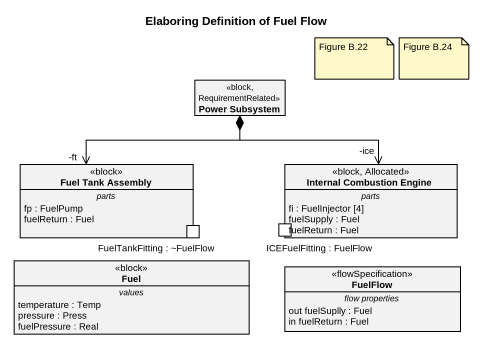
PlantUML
@startuml
title Elaboring Definition of Fuel Flow
hide circle
hide empty members
class "Power Subsystem" as Power_Subsystem <<block, RequirementRelated>>
class "Fuel Tank Assembly" as Fuel_Tank_Assembly <<block>> {
  -- parts --
  fp : FuelPump
  fuelReturn : Fuel
  -- ports --
  FuelTankFitting : ~FuelFlow
}
class "Internal Combustion Engine" as Internal_Combustion_Engine <<block, Allocated>> {
  -- parts --
  fi : FuelInjector [4]
  fuelSupply : Fuel
  fuelReturn : Fuel
  -- ports --
  ICEFuelFitting : FuelFlow
}
class Fuel <<block>> {
  -- values --
  temperature : Temp
  pressure : Press
  fuelPressure : Real
}
interface FuelFlow <<flowSpecification>> {
  -- flow properties --
  out fuelSuplly : Fuel
  in fuelReturn : Fuel
}
Power_Subsystem *--> "-ft" Fuel_Tank_Assembly
Power_Subsystem *--> "-ice" Internal_Combustion_Engine
note as N1
  Figure B.22
end note
note as N2
  Figure B.24
end note
@enduml
